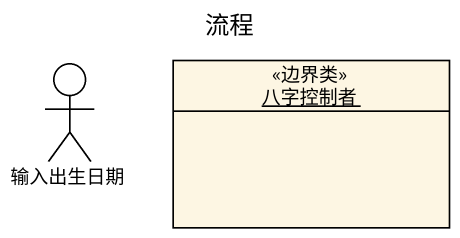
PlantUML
@startuml
title 流程
allowmixing
hide circle
hide empty members
actor 输入出生日期
object 八字控制者 <<边界类>>
@enduml
